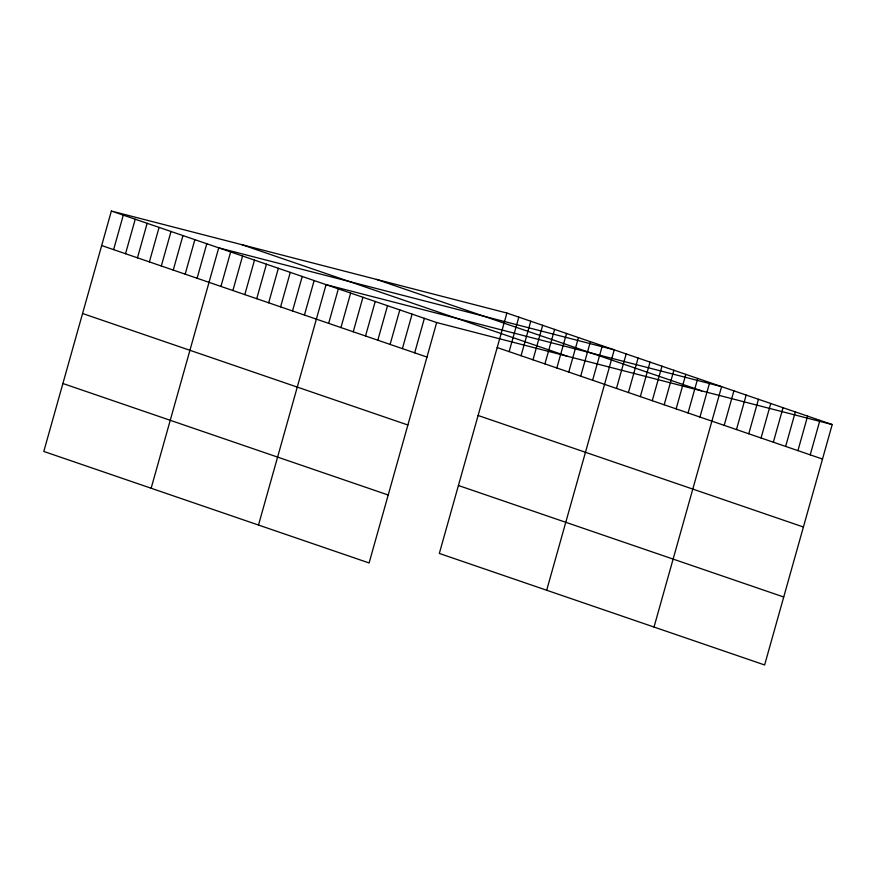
<?xml version="1.0" encoding="UTF-8"?>
<svg xmlns="http://www.w3.org/2000/svg" width="876" height="876" viewBox="0 0 876 876"><rect width="100%" height="100%" fill="white"/><g stroke="black" fill="none" stroke-linecap="round" stroke-linejoin="round"><path stroke-width="1.31" d="M111.372 211.039L43.8 451.447L369.103 562.961L436.675 322.554L111.372 211.039L506.897 313.039L832.2 424.553L764.628 664.961L439.325 553.446L506.897 313.039M113.606 249.638L123.297 215.135M125.531 253.722L135.232 219.219M137.455 257.807L147.157 223.314M149.391 261.902L159.082 227.399M161.315 265.986L171.017 231.483M173.24 270.082L182.942 235.578M185.164 274.166L194.866 239.663M197.1 278.25L206.791 243.758M151.143 488.25L218.726 247.842L614.251 349.842L546.679 590.249M220.949 286.43L230.651 251.927M232.885 290.525L242.575 256.022M244.809 294.61L254.5 260.106M256.734 298.705L266.435 264.202M268.658 302.789L278.36 268.286M280.594 306.874L290.285 272.37M292.518 310.969L302.22 276.466M304.443 315.053L314.145 280.55M258.497 525.042L326.069 284.645L721.594 386.644L654.022 627.041M328.664 323.353L338.355 288.85M340.95 327.569L350.652 293.066M353.236 331.785L362.938 297.282M365.533 335.99L375.224 301.486M377.819 340.206L387.52 305.702M390.105 344.421L399.806 309.918M402.391 348.637L412.092 314.134M414.687 352.842L424.378 318.338M509.131 351.637L518.833 317.134M521.056 355.722L530.757 321.218M532.991 359.806L542.682 325.303M544.916 363.901L554.617 329.398M556.84 367.986L566.542 333.482M568.765 372.081L578.467 337.578M580.7 376.165L590.391 341.662M592.625 380.25L602.327 345.757M616.485 388.429L626.176 353.926M628.41 392.525L638.111 358.021M640.334 396.609L650.036 362.106M652.259 400.693L661.96 366.201M664.194 404.789L673.885 370.285M676.119 408.873L685.82 374.37M688.043 412.968L697.745 378.465M699.968 417.053L709.669 382.549M724.189 425.353L733.891 390.849M736.475 429.569L746.177 395.065M748.772 433.784L758.463 399.281M761.058 437.989L770.76 403.486M773.344 442.205L783.045 407.701M785.63 446.421L795.331 411.917M797.927 450.625L807.617 416.133M810.212 454.841L819.914 420.338M436.675 322.554L832.2 424.553M376.373 279.378L701.676 390.893M241.896 244.7L567.199 356.214M497.207 347.542L822.498 459.057M101.671 245.543L426.973 357.058M478.11 415.487L803.402 527.002M82.574 313.498L407.877 425.002M458.433 485.501L783.724 597.005M62.897 383.502L388.199 495.006"/></g></svg>
